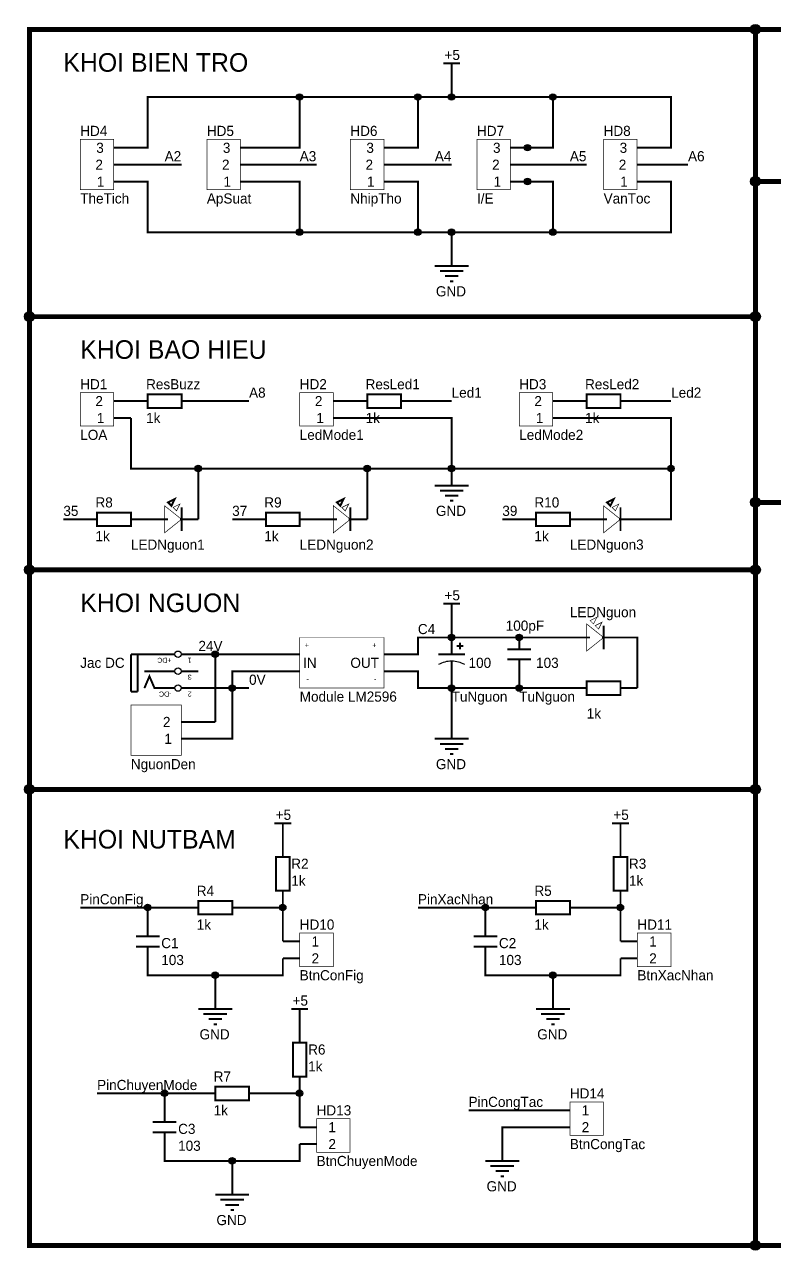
# Model space of a CAD drawing. Header units: millimetres. Extents: x 4 to 288, y 4 to 189.
# Drawn here: x 4.3 to 117.1, y 4.3 to 188.7 of the extents above; entities that cross this region are included whole.
import ezdxf

# ---------------------------------------------------------------- set-up
doc = ezdxf.new("R2010")
doc.units = ezdxf.units.MM
doc.layers.add('Sheet', color=255, linetype='Continuous')

msp = doc.modelspace()

# ---------------------------------------------------------------- linework, layer by layer
at = {"layer": 'Sheet'}
for points, const_width in [([(5.08, 187.96), (114.3, 187.96), (114.3, 165.1), (114.3, 144.78), (114.3, 116.84), (114.3, 106.68), (114.3, 73.66), (114.3, 5.08), (5.08, 5.08), (5.08, 73.66), (5.08, 106.68), (5.08, 144.78), (5.08, 187.96)], 0.749), ([(114.3, 187.96), (287.02, 187.96), (287.02, 165.1), (287.02, 116.84), (287.02, 30.48), (287.02, 20.32), (287.02, 10.16), (287.02, 5.08), (261.62, 5.08), (236.22, 5.08)], 0.749), ([(67.31, 182.88), (69.85, 182.88)], 0.3), ([(68.58, 180.34), (68.58, 182.88)], 0.3), ([(68.58, 177.8), (68.58, 180.34)], 0.3), ([(99.06, 170.18), (101.6, 170.18), (101.6, 177.8), (83.82, 177.8), (68.58, 177.8), (63.5, 177.8), (45.72, 177.8), (22.86, 177.8), (22.86, 170.18), (20.32, 170.18)], 0.3), ([(39.37, 170.18), (45.72, 170.18), (45.72, 177.8)], 0.3), ([(60.96, 170.18), (63.5, 170.18), (63.5, 177.8)], 0.3), ([(78.74, 170.18), (80.01, 170.18), (83.82, 170.18), (83.82, 177.8)], 0.3), ([(12.7, 171.45), (17.74, 171.45), (17.74, 163.87), (12.7, 163.87), (12.7, 171.45)], 0.0991), ([(31.75, 171.45), (36.79, 171.45), (36.79, 163.87), (31.75, 163.87), (31.75, 171.45)], 0.0991), ([(53.34, 171.45), (58.38, 171.45), (58.38, 163.87), (53.34, 163.87), (53.34, 171.45)], 0.0991), ([(72.39, 171.45), (77.43, 171.45), (77.43, 163.87), (72.39, 163.87), (72.39, 171.45)], 0.0991), ([(91.44, 171.45), (96.48, 171.45), (96.48, 163.87), (91.44, 163.87), (91.44, 171.45)], 0.0991), ([(17.78, 170.18), (20.32, 170.18)], 0.3), ([(36.83, 170.18), (39.37, 170.18)], 0.3), ([(58.42, 170.18), (60.96, 170.18)], 0.3), ([(77.47, 170.18), (80.01, 170.18)], 0.3), ([(96.52, 170.18), (99.06, 170.18)], 0.3), ([(17.78, 167.64), (20.32, 167.64)], 0.3), ([(20.32, 167.64), (27.94, 167.64)], 0.3), ([(36.83, 167.64), (39.37, 167.64)], 0.3), ([(39.37, 167.64), (48.26, 167.64)], 0.3), ([(58.42, 167.64), (60.96, 167.64)], 0.3), ([(60.96, 167.64), (68.58, 167.64)], 0.3), ([(77.47, 167.64), (80.01, 167.64)], 0.3), ([(80.01, 167.64), (88.9, 167.64)], 0.3), ([(96.52, 167.64), (99.06, 167.64)], 0.3), ([(99.06, 167.64), (104.14, 167.64)], 0.3), ([(17.78, 165.1), (20.32, 165.1)], 0.3), ([(39.37, 165.1), (45.72, 165.1), (45.72, 157.48), (22.86, 157.48), (22.86, 165.1), (20.32, 165.1)], 0.3), ([(36.83, 165.1), (39.37, 165.1)], 0.3), ([(58.42, 165.1), (60.96, 165.1)], 0.3), ([(60.96, 165.1), (63.5, 165.1), (63.5, 157.48)], 0.3), ([(77.47, 165.1), (80.01, 165.1)], 0.3), ([(99.06, 165.1), (101.6, 165.1), (101.6, 157.48), (83.82, 157.48), (83.82, 165.1), (80.01, 165.1), (78.74, 165.1)], 0.3), ([(96.52, 165.1), (99.06, 165.1)], 0.3), ([(114.3, 165.1), (287.02, 165.1)], 0.749), ([(45.72, 157.48), (63.5, 157.48), (68.58, 157.48), (83.82, 157.48)], 0.3), ([(68.58, 157.48), (68.58, 154.94)], 0.3), ([(68.58, 154.94), (68.58, 152.4)], 0.3), ([(66.04, 152.4), (71.12, 152.4)], 0.3), ([(66.8, 151.64), (70.36, 151.64)], 0.3), ([(67.56, 150.88), (69.6, 150.88)], 0.3), ([(68.33, 150.11), (68.83, 150.11)], 0.3), ([(114.3, 144.78), (5.08, 144.78)], 0.749), ([(12.7, 133.35), (17.74, 133.35), (17.74, 128.31), (12.7, 128.31), (12.7, 133.35)], 0.0991), ([(22.86, 133.1), (27.94, 133.1), (27.94, 131.06), (22.86, 131.06), (22.86, 133.1)], 0.3), ([(45.72, 133.35), (50.76, 133.35), (50.76, 128.31), (45.72, 128.31), (45.72, 133.35)], 0.0991), ([(55.88, 133.1), (60.96, 133.1), (60.96, 131.06), (55.88, 131.06), (55.88, 133.1)], 0.3), ([(78.74, 133.35), (83.78, 133.35), (83.78, 128.31), (78.74, 128.31), (78.74, 133.35)], 0.0991), ([(88.9, 133.1), (93.98, 133.1), (93.98, 131.06), (88.9, 131.06), (88.9, 133.1)], 0.3), ([(17.78, 132.08), (20.32, 132.08)], 0.3), ([(22.86, 132.08), (20.32, 132.08)], 0.3), ([(27.94, 132.08), (30.48, 132.08)], 0.3), ([(30.48, 132.08), (38.1, 132.08)], 0.3), ([(50.8, 132.08), (53.34, 132.08)], 0.3), ([(55.88, 132.08), (53.34, 132.08)], 0.3), ([(60.96, 132.08), (63.5, 132.08)], 0.3), ([(63.5, 132.08), (68.58, 132.08)], 0.3), ([(83.82, 132.08), (86.36, 132.08)], 0.3), ([(88.9, 132.08), (86.36, 132.08)], 0.3), ([(93.98, 132.08), (96.52, 132.08)], 0.3), ([(96.52, 132.08), (101.6, 132.08)], 0.3), ([(17.78, 129.54), (20.32, 129.54)], 0.3), ([(20.32, 129.54), (20.32, 121.92), (30.48, 121.92), (55.88, 121.92), (68.58, 121.92), (101.6, 121.92), (101.6, 129.54), (86.36, 129.54)], 0.3), ([(50.8, 129.54), (53.34, 129.54)], 0.3), ([(53.34, 129.54), (68.58, 129.54), (68.58, 121.92)], 0.3), ([(83.82, 129.54), (86.36, 129.54)], 0.3), ([(30.48, 114.3), (30.48, 121.92)], 0.3), ([(55.88, 114.3), (55.88, 121.92)], 0.3), ([(68.58, 121.92), (68.58, 119.38)], 0.3), ([(96.52, 114.3), (101.6, 114.3), (101.6, 121.92)], 0.3), ([(66.04, 119.38), (71.12, 119.38)], 0.3), ([(66.8, 118.62), (70.36, 118.62)], 0.3), ([(27.94, 112.52), (27.94, 116.08)], 0.3), ([(53.34, 112.52), (53.34, 116.08)], 0.3), ([(67.56, 117.86), (69.6, 117.86)], 0.3), ([(68.33, 117.09), (68.83, 117.09)], 0.3), ([(93.98, 112.52), (93.98, 116.08)], 0.3), ([(287.02, 116.84), (114.3, 116.84)], 0.749), ([(10.16, 114.3), (12.7, 114.3)], 0.3), ([(15.24, 114.3), (12.7, 114.3)], 0.3), ([(15.24, 115.32), (20.32, 115.32), (20.32, 113.28), (15.24, 113.28), (15.24, 115.32)], 0.3), ([(20.32, 114.3), (22.86, 114.3)], 0.3), ([(25.4, 114.3), (22.86, 114.3)], 0.3), ([(25.91, 114.3), (25.15, 114.3)], 0.3), ([(28.19, 114.3), (27.69, 114.3)], 0.3), ([(27.94, 114.3), (30.48, 114.3)], 0.3), ([(35.56, 114.3), (38.1, 114.3)], 0.3), ([(40.64, 114.3), (38.1, 114.3)], 0.3), ([(40.64, 115.32), (45.72, 115.32), (45.72, 113.28), (40.64, 113.28), (40.64, 115.32)], 0.3), ([(45.72, 114.3), (48.26, 114.3)], 0.3), ([(50.8, 114.3), (48.26, 114.3)], 0.3), ([(51.31, 114.3), (50.55, 114.3)], 0.3), ([(53.59, 114.3), (53.09, 114.3)], 0.3), ([(53.34, 114.3), (55.88, 114.3)], 0.3), ([(76.2, 114.3), (78.74, 114.3)], 0.3), ([(81.28, 114.3), (78.74, 114.3)], 0.3), ([(81.28, 115.32), (86.36, 115.32), (86.36, 113.28), (81.28, 113.28), (81.28, 115.32)], 0.3), ([(86.36, 114.3), (88.9, 114.3)], 0.3), ([(91.44, 114.3), (88.9, 114.3)], 0.3), ([(91.95, 114.3), (91.19, 114.3)], 0.3), ([(94.23, 114.3), (93.73, 114.3)], 0.3), ([(93.98, 114.3), (96.52, 114.3)], 0.3), ([(114.3, 106.68), (5.08, 106.68)], 0.749), ([(67.31, 101.6), (69.85, 101.6)], 0.3), ([(68.58, 99.06), (68.58, 101.6)], 0.3), ([(68.58, 96.52), (68.58, 99.06)], 0.3), ([(91.44, 94.74), (91.44, 98.3)], 0.3), ([(45.72, 96.52), (58.38, 96.52), (58.38, 88.94), (45.72, 88.94), (45.72, 96.52)], 0.0991), ([(60.96, 93.98), (63.5, 93.98), (63.5, 96.52), (68.58, 96.52)], 0.3), ([(68.58, 93.98), (68.58, 96.52)], 0.3), ([(68.58, 96.52), (78.74, 96.52), (86.36, 96.52)], 0.3), ([(69.85, 94.74), (69.85, 95.76)], 0.3), ([(78.74, 94.74), (78.74, 96.52)], 0.3), ([(88.9, 96.52), (86.36, 96.52)], 0.3), ([(89.41, 96.52), (88.65, 96.52)], 0.3), ([(91.69, 96.52), (91.19, 96.52)], 0.3), ([(91.44, 96.52), (93.98, 96.52)], 0.3), ([(93.98, 96.52), (96.52, 96.52), (96.52, 88.9)], 0.3), ([(20.32, 88.39), (20.32, 93.98)], 0.3), ([(26.92, 93.98), (20.32, 93.98)], 0.3), ([(21.34, 88.39), (21.34, 93.98)], 0.3), ([(27.94, 93.98), (30.48, 93.98)], 0.3), ([(30.48, 93.98), (33.02, 93.98), (43.18, 93.98)], 0.3), ([(33.02, 83.82), (33.02, 93.98)], 0.3), ([(45.72, 93.98), (43.18, 93.98)], 0.3), ([(58.42, 93.98), (60.96, 93.98)], 0.3), ([(66.55, 93.98), (70.61, 93.98)], 0.3), ([(69.34, 95.25), (70.36, 95.25)], 0.3), ([(76.96, 94.74), (80.52, 94.74)], 0.3), ([(68.58, 92.96), (68.58, 91.44)], 0.3), ([(76.96, 93.22), (80.52, 93.22)], 0.3), ([(78.74, 93.22), (78.74, 91.44)], 0.3), ([(26.92, 91.44), (22.35, 91.44)], 0.3), ([(22.35, 88.9), (23.11, 90.68), (23.88, 88.9), (26.92, 88.9)], 0.3), ([(27.94, 91.44), (30.48, 91.44)], 0.3), ([(30.48, 88.9), (35.56, 88.9), (35.56, 91.44), (43.18, 91.44)], 0.3), ([(45.72, 91.44), (43.18, 91.44)], 0.3), ([(58.42, 91.44), (60.96, 91.44)], 0.3), ([(60.96, 91.44), (63.5, 91.44), (63.5, 88.9), (68.58, 88.9)], 0.3), ([(68.58, 91.44), (68.58, 88.9)], 0.3), ([(78.74, 91.44), (78.74, 88.9)], 0.3), ([(21.34, 88.39), (20.32, 88.39)], 0.3), ([(27.94, 88.9), (30.48, 88.9)], 0.3), ([(33.02, 81.28), (35.56, 81.28), (35.56, 88.9)], 0.3), ([(35.56, 88.9), (38.1, 88.9)], 0.3), ([(68.58, 88.9), (78.74, 88.9), (86.36, 88.9)], 0.3), ([(68.58, 88.9), (68.58, 83.82)], 0.3), ([(88.9, 88.9), (86.36, 88.9)], 0.3), ([(88.9, 89.92), (93.98, 89.92), (93.98, 87.88), (88.9, 87.88), (88.9, 89.92)], 0.3), ([(93.98, 88.9), (96.52, 88.9)], 0.3), ([(20.32, 86.36), (27.9, 86.36), (27.9, 78.78), (20.32, 78.78), (20.32, 86.36)], 0.0991), ([(27.94, 83.82), (33.02, 83.82)], 0.3), ([(68.58, 83.82), (68.58, 81.28)], 0.3), ([(27.94, 81.28), (33.02, 81.28)], 0.3), ([(66.04, 81.28), (71.12, 81.28)], 0.3), ([(66.8, 80.52), (70.36, 80.52)], 0.3), ([(67.56, 79.76), (69.6, 79.76)], 0.3), ([(68.33, 78.99), (68.83, 78.99)], 0.3), ([(114.3, 73.66), (5.08, 73.66)], 0.749), ([(41.91, 68.58), (44.45, 68.58)], 0.3), ([(43.18, 66.04), (43.18, 68.58)], 0.3), ([(92.71, 68.58), (95.25, 68.58)], 0.3), ([(93.98, 66.04), (93.98, 68.58)], 0.3), ([(43.18, 63.5), (43.18, 66.04)], 0.3), ([(93.98, 63.5), (93.98, 66.04)], 0.3), ([(42.16, 58.42), (42.16, 63.5), (44.2, 63.5), (44.2, 58.42), (42.16, 58.42)], 0.3), ([(92.96, 58.42), (92.96, 63.5), (95, 63.5), (95, 58.42), (92.96, 58.42)], 0.3), ([(43.18, 58.42), (43.18, 55.88)], 0.3), ([(93.98, 58.42), (93.98, 55.88)], 0.3), ([(22.86, 55.88), (12.7, 55.88)], 0.3), ([(22.86, 53.34), (22.86, 55.88), (27.94, 55.88)], 0.3), ([(30.48, 55.88), (27.94, 55.88)], 0.3), ([(30.48, 56.9), (35.56, 56.9), (35.56, 54.86), (30.48, 54.86), (30.48, 56.9)], 0.3), ([(35.56, 55.88), (38.1, 55.88)], 0.3), ([(43.18, 50.8), (43.18, 55.88), (38.1, 55.88)], 0.3), ([(73.66, 55.88), (63.5, 55.88)], 0.3), ([(73.66, 53.34), (73.66, 55.88), (78.74, 55.88)], 0.3), ([(81.28, 55.88), (78.74, 55.88)], 0.3), ([(81.28, 56.9), (86.36, 56.9), (86.36, 54.86), (81.28, 54.86), (81.28, 56.9)], 0.3), ([(86.36, 55.88), (88.9, 55.88)], 0.3), ([(93.98, 50.8), (93.98, 55.88), (88.9, 55.88)], 0.3), ([(22.86, 51.56), (22.86, 53.34)], 0.3), ([(73.66, 51.56), (73.66, 53.34)], 0.3), ([(21.08, 51.56), (24.64, 51.56)], 0.3), ([(45.72, 52.07), (50.76, 52.07), (50.76, 47.03), (45.72, 47.03), (45.72, 52.07)], 0.0991), ([(71.88, 51.56), (75.44, 51.56)], 0.3), ([(96.52, 52.07), (101.56, 52.07), (101.56, 47.03), (96.52, 47.03), (96.52, 52.07)], 0.0991), ([(21.08, 50.04), (24.64, 50.04)], 0.3), ([(22.86, 50.04), (22.86, 48.26)], 0.3), ([(45.72, 50.8), (43.18, 50.8)], 0.3), ([(71.88, 50.04), (75.44, 50.04)], 0.3), ([(73.66, 50.04), (73.66, 48.26)], 0.3), ([(96.52, 50.8), (93.98, 50.8)], 0.3), ([(43.18, 48.26), (43.18, 45.72), (33.02, 45.72), (22.86, 45.72), (22.86, 48.26)], 0.3), ([(45.72, 48.26), (43.18, 48.26)], 0.3), ([(93.98, 48.26), (93.98, 45.72), (83.82, 45.72), (73.66, 45.72), (73.66, 48.26)], 0.3), ([(96.52, 48.26), (93.98, 48.26)], 0.3), ([(33.02, 43.18), (33.02, 45.72)], 0.3), ([(83.82, 43.18), (83.82, 45.72)], 0.3), ([(33.02, 43.18), (33.02, 40.64)], 0.3), ([(83.82, 43.18), (83.82, 40.64)], 0.3), ([(30.48, 40.64), (35.56, 40.64)], 0.3), ([(44.45, 40.64), (46.99, 40.64)], 0.3), ([(45.72, 38.1), (45.72, 40.64)], 0.3), ([(81.28, 40.64), (86.36, 40.64)], 0.3), ([(31.24, 39.88), (34.8, 39.88)], 0.3), ([(32, 39.12), (34.04, 39.12)], 0.3), ([(82.04, 39.88), (85.6, 39.88)], 0.3), ([(82.8, 39.12), (84.84, 39.12)], 0.3), ([(32.77, 38.35), (33.27, 38.35)], 0.3), ([(45.72, 35.56), (45.72, 38.1)], 0.3), ([(83.57, 38.35), (84.07, 38.35)], 0.3), ([(44.7, 30.48), (44.7, 35.56), (46.74, 35.56), (46.74, 30.48), (44.7, 30.48)], 0.3), ([(45.72, 30.48), (45.72, 27.94)], 0.3), ([(25.4, 27.94), (15.24, 27.94)], 0.3), ([(25.4, 25.4), (25.4, 27.94), (30.48, 27.94)], 0.3), ([(33.02, 27.94), (30.48, 27.94)], 0.3), ([(33.02, 28.96), (38.1, 28.96), (38.1, 26.92), (33.02, 26.92), (33.02, 28.96)], 0.3), ([(38.1, 27.94), (40.64, 27.94)], 0.3), ([(45.72, 22.86), (45.72, 27.94), (40.64, 27.94)], 0.3), ([(86.36, 26.67), (91.4, 26.67), (91.4, 21.63), (86.36, 21.63), (86.36, 26.67)], 0.0991), ([(25.4, 23.62), (25.4, 25.4)], 0.3), ([(48.26, 24.13), (53.3, 24.13), (53.3, 19.09), (48.26, 19.09), (48.26, 24.13)], 0.0991), ([(83.82, 25.4), (71.12, 25.4)], 0.3), ([(86.36, 25.4), (83.82, 25.4)], 0.3), ([(23.62, 23.62), (27.18, 23.62)], 0.3), ([(23.62, 22.1), (27.18, 22.1)], 0.3), ([(25.4, 22.1), (25.4, 20.32)], 0.3), ([(48.26, 22.86), (45.72, 22.86)], 0.3), ([(83.82, 22.86), (76.2, 22.86), (76.2, 20.32)], 0.3), ([(86.36, 22.86), (83.82, 22.86)], 0.3), ([(45.72, 20.32), (45.72, 17.78), (35.56, 17.78), (25.4, 17.78), (25.4, 20.32)], 0.3), ([(48.26, 20.32), (45.72, 20.32)], 0.3), ([(76.2, 20.32), (76.2, 17.78)], 0.3), ([(35.56, 15.24), (35.56, 17.78)], 0.3), ([(73.66, 17.78), (78.74, 17.78)], 0.3), ([(74.42, 17.02), (77.98, 17.02)], 0.3), ([(35.56, 15.24), (35.56, 12.7)], 0.3), ([(75.18, 16.26), (77.22, 16.26)], 0.3), ([(75.95, 15.49), (76.45, 15.49)], 0.3), ([(33.02, 12.7), (38.1, 12.7)], 0.3), ([(33.78, 11.94), (37.34, 11.94)], 0.3), ([(34.54, 11.18), (36.58, 11.18)], 0.3), ([(35.31, 10.41), (35.81, 10.41)], 0.3), ([(236.22, 5.08), (200.66, 5.08), (114.3, 5.08)], 0.749)]:
    msp.add_lwpolyline(points, dxfattribs=dict(at, const_width=const_width))
for points, const_width in [([(113.92, 187.96, 1), (114.68, 187.96, 1)], 0.762), ([(45.47, 177.8, 1), (45.97, 177.8, 1)], 0.508), ([(63.25, 177.8, 1), (63.75, 177.8, 1)], 0.508), ([(68.33, 177.8, 1), (68.83, 177.8, 1)], 0.508), ([(83.57, 177.8, 1), (84.07, 177.8, 1)], 0.508), ([(79.76, 170.18, 1), (80.26, 170.18, 1)], 0.508), ([(79.76, 165.1, 1), (80.26, 165.1, 1)], 0.508), ([(113.92, 165.1, 1), (114.68, 165.1, 1)], 0.762), ([(45.47, 157.48, 1), (45.97, 157.48, 1)], 0.508), ([(63.25, 157.48, 1), (63.75, 157.48, 1)], 0.508), ([(68.33, 157.48, 1), (68.83, 157.48, 1)], 0.508), ([(83.57, 157.48, 1), (84.07, 157.48, 1)], 0.508), ([(4.7, 144.78, 1), (5.46, 144.78, 1)], 0.762), ([(113.92, 144.78, 1), (114.68, 144.78, 1)], 0.762), ([(30.23, 121.92, 1), (30.73, 121.92, 1)], 0.508), ([(55.63, 121.92, 1), (56.13, 121.92, 1)], 0.508), ([(68.33, 121.92, 1), (68.83, 121.92, 1)], 0.508), ([(101.35, 121.92, 1), (101.85, 121.92, 1)], 0.508), ([(113.92, 116.84, 1), (114.68, 116.84, 1)], 0.762), ([(4.7, 106.68, 1), (5.46, 106.68, 1)], 0.762), ([(113.92, 106.68, 1), (114.68, 106.68, 1)], 0.762), ([(68.33, 96.52, 1), (68.83, 96.52, 1)], 0.508), ([(78.49, 96.52, 1), (78.99, 96.52, 1)], 0.508), ([(32.77, 93.98, 1), (33.27, 93.98, 1)], 0.508), ([(35.31, 88.9, 1), (35.81, 88.9, 1)], 0.508), ([(68.33, 88.9, 1), (68.83, 88.9, 1)], 0.508), ([(78.49, 88.9, 1), (78.99, 88.9, 1)], 0.508), ([(4.7, 73.66, 1), (5.46, 73.66, 1)], 0.762), ([(113.92, 73.66, 1), (114.68, 73.66, 1)], 0.762), ([(22.61, 55.88, 1), (23.11, 55.88, 1)], 0.508), ([(42.93, 55.88, 1), (43.43, 55.88, 1)], 0.508), ([(73.41, 55.88, 1), (73.91, 55.88, 1)], 0.508), ([(93.73, 55.88, 1), (94.23, 55.88, 1)], 0.508), ([(32.77, 45.72, 1), (33.27, 45.72, 1)], 0.508), ([(83.57, 45.72, 1), (84.07, 45.72, 1)], 0.508), ([(25.15, 27.94, 1), (25.65, 27.94, 1)], 0.508), ([(45.47, 27.94, 1), (45.97, 27.94, 1)], 0.508), ([(35.31, 17.78, 1), (35.81, 17.78, 1)], 0.508), ([(113.92, 5.08, 1), (114.68, 5.08, 1)], 0.762)]:
    msp.add_lwpolyline(points, format="xyb", close=True, dxfattribs=dict(at, const_width=const_width))
for points, const_width in [([(27.94, 114.3), (25.4, 112.27), (25.4, 116.33), (27.94, 114.3)], 0.0991), ([(25.4, 112.27), (25.4, 116.33), (27.94, 114.3), (25.4, 112.27)], 0.0991), ([(26.42, 116.33), (25.91, 116.84), (26.92, 117.35), (26.42, 116.33)], 0.3), ([(26.42, 116.33), (25.91, 116.84), (26.92, 117.35), (26.42, 116.33)], 0.0991), ([(27.18, 115.57), (26.67, 116.08), (27.69, 116.59), (27.18, 115.57)], 0.0991), ([(27.18, 115.57), (26.67, 116.08), (27.69, 116.59), (27.18, 115.57)], 0.0991), ([(53.34, 114.3), (50.8, 112.27), (50.8, 116.33), (53.34, 114.3)], 0.0991), ([(50.8, 112.27), (50.8, 116.33), (53.34, 114.3), (50.8, 112.27)], 0.0991), ([(51.82, 116.33), (51.31, 116.84), (52.32, 117.35), (51.82, 116.33)], 0.3), ([(51.82, 116.33), (51.31, 116.84), (52.32, 117.35), (51.82, 116.33)], 0.0991), ([(52.58, 115.57), (52.07, 116.08), (53.09, 116.59), (52.58, 115.57)], 0.0991), ([(52.58, 115.57), (52.07, 116.08), (53.09, 116.59), (52.58, 115.57)], 0.0991), ([(93.98, 114.3), (91.44, 112.27), (91.44, 116.33), (93.98, 114.3)], 0.0991), ([(91.44, 112.27), (91.44, 116.33), (93.98, 114.3), (91.44, 112.27)], 0.0991), ([(92.46, 116.33), (91.95, 116.84), (92.96, 117.35), (92.46, 116.33)], 0.3), ([(92.46, 116.33), (91.95, 116.84), (92.96, 117.35), (92.46, 116.33)], 0.0991), ([(93.22, 115.57), (92.71, 116.08), (93.73, 116.59), (93.22, 115.57)], 0.0991), ([(93.22, 115.57), (92.71, 116.08), (93.73, 116.59), (93.22, 115.57)], 0.0991), ([(89.92, 98.55), (89.41, 99.06), (90.42, 99.57), (89.92, 98.55)], 0.0991), ([(89.92, 98.55), (89.41, 99.06), (90.42, 99.57), (89.92, 98.55)], 0.0991), ([(91.44, 96.52), (88.9, 94.49), (88.9, 98.55), (91.44, 96.52)], 0.0991), ([(88.9, 94.49), (88.9, 98.55), (91.44, 96.52), (88.9, 94.49)], 0.0991), ([(90.68, 97.79), (90.17, 98.3), (91.19, 98.81), (90.68, 97.79)], 0.0991), ([(90.68, 97.79), (90.17, 98.3), (91.19, 98.81), (90.68, 97.79)], 0.0991)]:
    msp.add_lwpolyline(points, close=True, dxfattribs=dict(at, const_width=const_width))
for start, end in [(89.693, 118.8757), (60.5885, 89.693)]:
    msp.add_arc((68.56, 88.92), 4.04, start, end, dxfattribs=at)
for centre, major_axis, ratio in [((114.28, 187.98), (0.741, 0), 0.999952), ((114.28, 187.98), (0.741, 0), 0.999952), ((114.28, 187.98), (0.741, 0), 0.999952), ((114.28, 187.98), (0.741, 0), 0.999952), ((45.7, 177.82), (0.488, 0), 0.997234), ((45.7, 177.82), (0.488, 0), 0.997234), ((45.7, 177.82), (0.488, 0), 0.997234), ((45.7, 177.82), (0.488, 0), 0.997234), ((63.48, 177.82), (0.488, 0), 0.997239), ((63.48, 177.82), (0.488, 0), 0.997239), ((63.48, 177.82), (0.488, 0), 0.997239), ((63.48, 177.82), (0.488, 0), 0.997239), ((68.56, 177.82), (0.486, 0), 0.999958), ((68.56, 177.82), (0.486, 0), 0.999958), ((68.56, 177.82), (0.486, 0), 0.999958), ((68.56, 177.82), (0.486, 0), 0.999958), ((83.8, 177.82), (0.486, 0), 0.999953), ((83.8, 177.82), (0.486, 0), 0.999953), ((83.8, 177.82), (0.486, 0), 0.999953), ((83.8, 177.82), (0.486, 0), 0.999953), ((79.99, 170.2), (0, 0.488), 0.997328), ((79.99, 170.2), (0, 0.488), 0.997328), ((79.99, 170.2), (0, 0.488), 0.997328), ((79.99, 170.2), (0, 0.488), 0.997328), ((79.99, 170.2), (0, 0.488), 0.997328), ((79.99, 165.12), (0, 0.488), 0.997328), ((79.99, 165.12), (0, 0.488), 0.997328), ((79.99, 165.12), (0, 0.488), 0.997328), ((79.99, 165.12), (0, 0.488), 0.997328), ((79.99, 165.12), (0, 0.488), 0.997328), ((114.28, 165.12), (0.741, 0), 0.999952), ((114.28, 165.12), (0.741, 0), 0.999952), ((114.28, 165.12), (0.741, 0), 0.999952), ((114.28, 165.12), (0.741, 0), 0.999952), ((45.7, 157.5), (0.488, 0), 0.997239), ((45.7, 157.5), (0.488, 0), 0.997239), ((45.7, 157.5), (0.488, 0), 0.997239), ((45.7, 157.5), (0.488, 0), 0.997239), ((63.48, 157.5), (0.488, 0), 0.997244), ((63.48, 157.5), (0.488, 0), 0.997244), ((63.48, 157.5), (0.488, 0), 0.997244), ((63.48, 157.5), (0.488, 0), 0.997244), ((68.56, 157.5), (0.486, 0), 0.999963), ((68.56, 157.5), (0.486, 0), 0.999963), ((68.56, 157.5), (0.486, 0), 0.999963), ((68.56, 157.5), (0.486, 0), 0.999963), ((83.8, 157.5), (0.486, 0), 0.999958), ((83.8, 157.5), (0.486, 0), 0.999958), ((83.8, 157.5), (0.486, 0), 0.999958), ((83.8, 157.5), (0.486, 0), 0.999958), ((5.06, 144.8), (0.741, 0), 0.999959), ((5.06, 144.8), (0.741, 0), 0.999959), ((5.06, 144.8), (0.741, 0), 0.999959), ((5.06, 144.8), (0.741, 0), 0.999959), ((114.28, 144.8), (0.741, 0), 0.999952), ((114.28, 144.8), (0.741, 0), 0.999952), ((114.28, 144.8), (0.741, 0), 0.999952), ((114.28, 144.8), (0.741, 0), 0.999952), ((30.46, 121.94), (0, 0.488), 0.997328), ((30.46, 121.94), (0, 0.488), 0.997328), ((30.46, 121.94), (0, 0.488), 0.997328), ((30.46, 121.94), (0, 0.488), 0.997328), ((55.86, 121.94), (0, 0.488), 0.997328), ((55.86, 121.94), (0, 0.488), 0.997328), ((55.86, 121.94), (0, 0.488), 0.997328), ((55.86, 121.94), (0, 0.488), 0.997328), ((68.56, 121.94), (0, 0.488), 0.997323), ((68.56, 121.94), (0, 0.488), 0.997323), ((68.56, 121.94), (0, 0.488), 0.997323), ((68.56, 121.94), (0, 0.488), 0.997323), ((68.56, 121.94), (0, 0.488), 0.997323), ((68.56, 121.94), (0, 0.488), 0.997323), ((101.58, 121.94), (0, 0.488), 0.997328), ((101.58, 121.94), (0, 0.488), 0.997328), ((101.58, 121.94), (0, 0.488), 0.997328), ((101.58, 121.94), (0, 0.488), 0.997328), ((114.28, 116.86), (0, 0.742), 0.998261), ((114.28, 116.86), (0, 0.742), 0.998261), ((114.28, 116.86), (0, 0.742), 0.998261), ((114.28, 116.86), (0, 0.742), 0.998261), ((5.06, 106.7), (0.741, 0), 0.999959), ((5.06, 106.7), (0.741, 0), 0.999959), ((5.06, 106.7), (0.741, 0), 0.999959), ((5.06, 106.7), (0.741, 0), 0.999959), ((114.28, 106.7), (0.741, 0), 0.999952), ((114.28, 106.7), (0.741, 0), 0.999952), ((114.28, 106.7), (0.741, 0), 0.999952), ((114.28, 106.7), (0.741, 0), 0.999952), ((68.56, 96.54), (0, 0.488), 0.997317), ((68.56, 96.54), (0, 0.488), 0.997317), ((68.56, 96.54), (0, 0.488), 0.997317), ((68.56, 96.54), (0, 0.488), 0.997317), ((68.56, 96.54), (0, 0.488), 0.997317), ((68.56, 96.54), (0, 0.488), 0.997317), ((68.56, 96.54), (0, 0.488), 0.997317), ((68.56, 96.54), (0, 0.488), 0.997317), ((68.56, 96.54), (0, 0.488), 0.997317), ((78.72, 96.54), (0, 0.488), 0.997323), ((78.72, 96.54), (0, 0.488), 0.997323), ((78.72, 96.54), (0, 0.488), 0.997323), ((78.72, 96.54), (0, 0.488), 0.997323), ((78.72, 96.54), (0, 0.488), 0.997323), ((27.41, 94), (0.488, 0), 0.997244), ((33, 94), (0.486, 0), 0.999958), ((33, 94), (0.486, 0), 0.999958), ((33, 94), (0.486, 0), 0.999958), ((33, 94), (0.486, 0), 0.999958), ((27.41, 91.46), (0.488, 0), 0.997234), ((27.41, 88.92), (0.488, 0), 0.997234), ((35.54, 88.92), (0.488, 0), 0.997234), ((35.54, 88.92), (0.488, 0), 0.997234), ((35.54, 88.92), (0.488, 0), 0.997234), ((35.54, 88.92), (0.488, 0), 0.997234), ((35.54, 88.92), (0.488, 0), 0.997234), ((35.54, 88.92), (0.488, 0), 0.997234), ((68.56, 88.92), (0.486, 0), 0.999953), ((68.56, 88.92), (0.486, 0), 0.999953), ((68.56, 88.92), (0.486, 0), 0.999953), ((68.56, 88.92), (0.486, 0), 0.999953), ((68.56, 88.92), (0.486, 0), 0.999953), ((68.56, 88.92), (0.486, 0), 0.999953), ((68.56, 88.92), (0.486, 0), 0.999953), ((68.56, 88.92), (0.486, 0), 0.999953), ((68.56, 88.92), (0.486, 0), 0.999953), ((78.72, 88.92), (0.486, 0), 0.999948), ((78.72, 88.92), (0.486, 0), 0.999948), ((78.72, 88.92), (0.486, 0), 0.999948), ((78.72, 88.92), (0.486, 0), 0.999948), ((5.06, 73.68), (0.741, 0), 0.999959), ((5.06, 73.68), (0.741, 0), 0.999959), ((5.06, 73.68), (0.741, 0), 0.999959), ((5.06, 73.68), (0.741, 0), 0.999959), ((114.28, 73.68), (0.741, 0), 0.999952), ((114.28, 73.68), (0.741, 0), 0.999952), ((114.28, 73.68), (0.741, 0), 0.999952), ((114.28, 73.68), (0.741, 0), 0.999952), ((22.84, 55.9), (0.488, 0), 0.997239), ((22.84, 55.9), (0.488, 0), 0.997239), ((22.84, 55.9), (0.488, 0), 0.997239), ((22.84, 55.9), (0.488, 0), 0.997239), ((43.16, 55.9), (0.486, 0), 0.999958), ((43.16, 55.9), (0.486, 0), 0.999958), ((43.16, 55.9), (0.486, 0), 0.999958), ((43.16, 55.9), (0.486, 0), 0.999958), ((43.16, 55.9), (0.486, 0), 0.999958), ((73.64, 55.9), (0.486, 0), 0.999963), ((73.64, 55.9), (0.486, 0), 0.999963), ((73.64, 55.9), (0.486, 0), 0.999963), ((73.64, 55.9), (0.486, 0), 0.999963), ((93.96, 55.9), (0.488, 0), 0.99725), ((93.96, 55.9), (0.488, 0), 0.99725), ((93.96, 55.9), (0.488, 0), 0.99725), ((93.96, 55.9), (0.488, 0), 0.99725), ((93.96, 55.9), (0.488, 0), 0.99725), ((33, 45.74), (0.486, 0), 0.999958), ((33, 45.74), (0.486, 0), 0.999958), ((33, 45.74), (0.486, 0), 0.999958), ((33, 45.74), (0.486, 0), 0.999958), ((83.8, 45.74), (0.486, 0), 0.999958), ((83.8, 45.74), (0.486, 0), 0.999958), ((83.8, 45.74), (0.486, 0), 0.999958), ((83.8, 45.74), (0.486, 0), 0.999958), ((25.38, 27.96), (0.486, 0), 0.999958), ((25.38, 27.96), (0.486, 0), 0.999958), ((25.38, 27.96), (0.486, 0), 0.999958), ((25.38, 27.96), (0.486, 0), 0.999958), ((45.7, 27.96), (0.488, 0), 0.997239), ((45.7, 27.96), (0.488, 0), 0.997239), ((45.7, 27.96), (0.488, 0), 0.997239), ((45.7, 27.96), (0.488, 0), 0.997239), ((45.7, 27.96), (0.488, 0), 0.997239), ((35.54, 17.8), (0.488, 0), 0.997234), ((35.54, 17.8), (0.488, 0), 0.997234), ((35.54, 17.8), (0.488, 0), 0.997234), ((35.54, 17.8), (0.488, 0), 0.997234), ((114.28, 5.1), (0, 0.742), 0.998268), ((114.28, 5.1), (0, 0.742), 0.998268), ((114.28, 5.1), (0, 0.742), 0.998268), ((114.28, 5.1), (0, 0.742), 0.998268)]:
    msp.add_ellipse(centre, major_axis=major_axis, ratio=ratio, dxfattribs=at)

# ---------------------------------------------------------------- texts
for s, height, p in [('KHOI BIEN TRO', 2.794, (10.16, 181.62)), ('+5', 1.524, (67.5, 183.39)), ('HD4', 1.524, (12.7, 171.96)), ('HD5', 1.524, (31.75, 171.96)), ('HD6', 1.524, (53.34, 171.96)), ('HD7', 1.524, (72.39, 171.96)), ('HD8', 1.524, (91.44, 171.96)), ('3', 1.52, (15.11, 169.42)), ('A2', 1.524, (25.4, 168.15)), ('3', 1.52, (34.16, 169.42)), ('A3', 1.524, (45.72, 168.15)), ('3', 1.52, (55.75, 169.42)), ('A4', 1.524, (66.04, 168.15)), ('3', 1.52, (74.8, 169.42)), ('A5', 1.524, (86.36, 168.15)), ('3', 1.52, (93.85, 169.42)), ('A6', 1.524, (104.14, 168.15)), ('2', 1.52, (14.98, 166.88)), ('2', 1.52, (34.03, 166.88)), ('2', 1.52, (55.62, 166.88)), ('2', 1.52, (74.67, 166.88)), ('2', 1.52, (93.72, 166.88)), ('1', 1.52, (15.2, 164.34)), ('1', 1.52, (34.25, 164.34)), ('1', 1.52, (55.84, 164.34)), ('1', 1.52, (74.89, 164.34)), ('1', 1.52, (93.94, 164.34)), ('TheTich', 1.524, (12.7, 161.8)), ('ApSuat', 1.524, (31.75, 161.8)), ('NhipTho', 1.524, (53.34, 161.8)), ('I/E', 1.524, (72.39, 161.8)), ('VanToc', 1.524, (91.44, 161.8)), ('GND', 1.524, (66.21, 147.83)), ('KHOI BAO HIEU', 2.794, (12.7, 138.44)), ('HD1', 1.524, (12.7, 133.86)), ('ResBuzz', 1.524, (22.61, 133.86)), ('HD2', 1.524, (45.72, 133.86)), ('ResLed1', 1.524, (55.63, 133.86)), ('HD3', 1.524, (78.74, 133.86)), ('ResLed2', 1.524, (88.65, 133.86)), ('2', 1.52, (14.98, 131.32)), ('A8', 1.524, (38.1, 132.59)), ('2', 1.52, (48, 131.32)), ('Led1', 1.524, (68.58, 132.59)), ('2', 1.52, (81.02, 131.32)), ('Led2', 1.524, (101.6, 132.59)), ('1', 1.52, (15.2, 128.78)), ('1k', 1.524, (22.61, 128.78)), ('1', 1.52, (48.22, 128.78)), ('1k', 1.524, (55.63, 128.78)), ('1', 1.52, (81.24, 128.78)), ('1k', 1.524, (88.65, 128.78)), ('LOA', 1.524, (12.7, 126.24)), ('LedMode1', 1.524, (45.72, 126.24)), ('LedMode2', 1.524, (78.74, 126.24)), ('35', 1.524, (10.16, 114.81)), ('R8', 1.524, (14.99, 116.08)), ('37', 1.524, (35.56, 114.81)), ('R9', 1.524, (40.39, 116.08)), ('GND', 1.524, (66.21, 114.81)), ('39', 1.524, (76.2, 114.81)), ('R10', 1.524, (81.03, 116.08)), ('1k', 1.524, (14.99, 111)), ('1k', 1.524, (40.39, 111)), ('1k', 1.524, (81.03, 111)), ('LEDNguon1', 1.524, (20.32, 109.73)), ('LEDNguon2', 1.524, (45.72, 109.73)), ('LEDNguon3', 1.524, (86.36, 109.73)), ('+5', 1.524, (67.5, 102.11)), ('KHOI NGUON', 2.794, (12.7, 100.34)), ('LEDNguon', 1.524, (86.36, 99.57)), ('C4', 1.524, (63.5, 97.03)), ('100pF', 1.524, (76.71, 97.54)), ('24V', 1.524, (30.48, 94.49)), ('+', 0.762, (46.48, 95)), ('+', 0.762, (56.64, 95)), ('Jac DC', 1.524, (12.7, 91.95)), ('IN', 1.524, (46.23, 91.95)), ('OUT', 1.524, (53.34, 91.95)), ('100', 1.524, (71.12, 91.95)), ('103', 1.524, (81.28, 91.95)), ('0V', 1.524, (38.1, 89.41)), ('-', 0.762, (46.74, 89.92)), ('-', 0.762, (56.9, 89.92)), ('Module LM2596', 1.524, (45.72, 86.87)), ('TuNguon', 1.524, (68.58, 86.87)), ('TuNguon', 1.524, (78.74, 86.87)), ('1k', 1.524, (88.9, 84.33)), ('2', 1.52, (25.14, 83.06)), ('1', 1.52, (25.36, 80.52)), ('NguonDen', 1.524, (20.32, 76.71)), ('GND', 1.524, (66.21, 76.71)), ('+5', 1.524, (42.1, 69.09)), ('+5', 1.524, (92.9, 69.09)), ('KHOI NUTBAM', 2.794, (10.16, 64.78)), ('R2', 1.524, (44.45, 61.73)), ('R3', 1.524, (95.25, 61.73)), ('R4', 1.524, (30.23, 57.66)), ('1k', 1.524, (44.45, 59.19)), ('R5', 1.524, (81.03, 57.66)), ('1k', 1.524, (95.25, 59.19)), ('PinConFig', 1.524, (12.7, 56.39)), ('PinXacNhan', 1.524, (63.5, 56.39)), ('1k', 1.524, (30.23, 52.58)), ('HD10', 1.524, (45.72, 52.58)), ('1k', 1.524, (81.03, 52.58)), ('HD11', 1.524, (96.52, 52.58)), ('C1', 1.524, (24.89, 49.79)), ('1', 1.52, (47.5, 50.04)), ('C2', 1.524, (75.69, 49.79)), ('1', 1.52, (98.3, 50.04)), ('103', 1.524, (24.89, 47.25)), ('2', 1.52, (47.5, 47.5)), ('103', 1.524, (75.69, 47.25)), ('2', 1.52, (98.3, 47.5)), ('BtnConFig', 1.524, (45.72, 44.96)), ('BtnXacNhan', 1.524, (96.52, 44.96)), ('+5', 1.524, (44.64, 41.15)), ('GND', 1.524, (30.65, 36.07)), ('GND', 1.524, (81.45, 36.07)), ('R6', 1.524, (46.99, 33.79)), ('1k', 1.524, (46.99, 31.25)), ('PinChuyenMode', 1.524, (15.24, 28.45)), ('R7', 1.524, (32.77, 29.72)), ('HD14', 1.524, (86.36, 27.18)), ('1k', 1.524, (32.77, 24.64)), ('HD13', 1.524, (48.26, 24.64)), ('PinCongTac', 1.524, (71.12, 25.91)), ('1', 1.52, (88.14, 24.64)), ('C3', 1.524, (27.43, 21.85)), ('1', 1.52, (50.04, 22.1)), ('2', 1.52, (88.14, 22.1)), ('103', 1.524, (27.43, 19.31)), ('2', 1.52, (50.04, 19.56)), ('BtnCongTac', 1.524, (86.36, 19.56)), ('BtnChuyenMode', 1.524, (48.26, 17.02)), ('GND', 1.524, (73.83, 13.21)), ('GND', 1.524, (33.19, 8.13))]:
    msp.add_text(s, height=height, dxfattribs=at).set_placement(p)
for s, p in [('+DC', (26.42, 93.47)), ('1', (29.46, 93.47)), ('3', (29.46, 90.93)), ('-DC', (26.42, 88.39)), ('2', (29.46, 88.39))]:
    msp.add_text(s, height=0.762, rotation=180, dxfattribs=at).set_placement(p)

doc.saveas('drawing.dxf')
